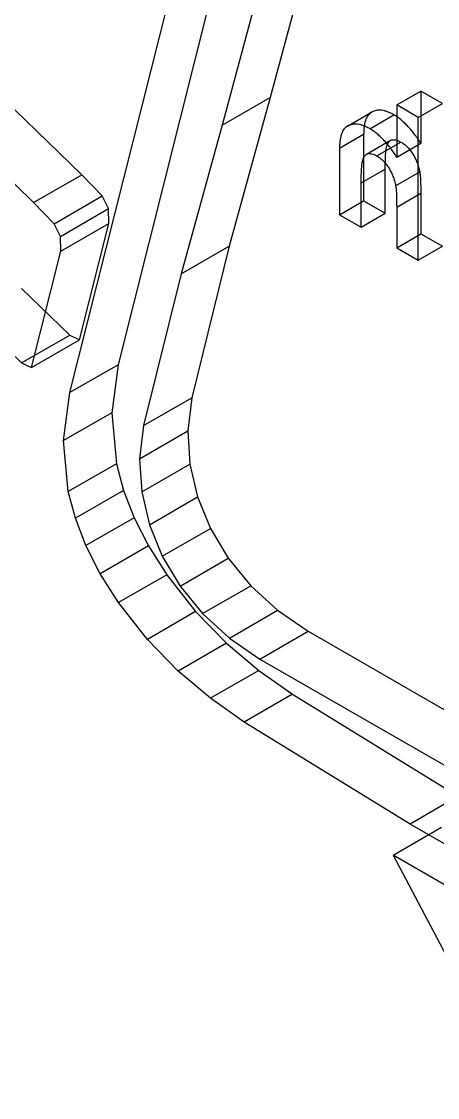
# Paper-space layout 'Sheet2' of a CAD drawing. Header units: inches. Extents: x 0 to 16.3, y 0 to 11.5.
# Drawn here: x 13.197 to 13.502, y 9.11 to 9.899 of the extents above; entities that cross this region are included whole.
import ezdxf

# ---------------------------------------------------------------- set-up
doc = ezdxf.new("R2010")
doc.units = ezdxf.units.IN
doc.header["$MEASUREMENT"] = 0

psp = doc.layouts.new('Sheet2')

# ---------------------------------------------------------------- linework, layer by layer
at = {"color": 7, "linetype": 'Continuous', "lineweight": 25}
for p, q in [((13.43814, 10.062911), (13.37913, 9.84379)), ((13.402784, 10.042501), (13.343775, 9.823379)), ((13.350412, 9.977066), (13.267435, 9.647595)), ((13.23208, 9.627185), (13.315056, 9.956656)), ((13.343775, 9.823379), (13.37913, 9.84379)), ((13.37913, 9.84379), (13.349055, 9.734695)), ((13.472048, 9.838216), (13.489726, 9.848421)), ((13.50559, 9.839262), (13.489726, 9.848421)), ((13.489726, 9.848421), (13.489726, 9.810248)), ((13.487913, 9.829057), (13.472048, 9.838216)), ((13.472048, 9.838216), (13.472048, 9.800042)), ((13.487913, 9.829057), (13.50559, 9.839262)), ((13.240781, 9.787039), (13.191373, 9.834866)), ((13.435875, 9.822683), (13.453553, 9.832888)), ((13.452377, 9.820783), (13.470055, 9.830988)), ((13.487913, 9.724372), (13.487913, 9.829057)), ((13.343775, 9.823379), (13.3137, 9.714285)), ((13.205425, 9.766629), (13.156018, 9.814456)), ((13.43012, 9.806643), (13.447798, 9.816848)), ((13.447798, 9.816848), (13.447798, 9.76794)), ((13.4675, 9.812161), (13.449823, 9.801956)), ((13.43012, 9.806643), (13.43012, 9.757735)), ((13.457476, 9.800828), (13.475154, 9.811033)), ((13.472048, 9.800042), (13.489726, 9.810248)), ((13.445985, 9.781005), (13.463663, 9.79121)), ((13.463663, 9.758782), (13.463663, 9.79121)), ((13.471305, 9.778901), (13.488982, 9.789106)), ((13.205425, 9.766629), (13.240781, 9.787039)), ((13.255765, 9.771464), (13.240781, 9.787039)), ((13.445985, 9.748577), (13.445985, 9.781005)), ((13.472048, 9.763239), (13.489726, 9.773444)), ((13.489726, 9.773444), (13.489726, 9.743736)), ((13.220409, 9.751054), (13.205425, 9.766629)), ((13.220409, 9.751054), (13.255765, 9.771464)), ((13.260514, 9.76222), (13.255765, 9.771464)), ((13.43012, 9.757735), (13.447798, 9.76794)), ((13.447798, 9.76794), (13.463663, 9.758782)), ((13.225159, 9.74181), (13.260514, 9.76222)), ((13.260754, 9.751341), (13.260514, 9.76222)), ((13.43012, 9.757735), (13.445985, 9.748577)), ((13.445985, 9.748577), (13.463663, 9.758782)), ((13.472048, 9.763239), (13.472048, 9.733531)), ((13.225159, 9.74181), (13.220409, 9.751054)), ((13.225398, 9.730931), (13.260754, 9.751341)), ((13.239126, 9.665954), (13.260754, 9.751341)), ((13.225398, 9.730931), (13.225159, 9.74181)), ((13.472048, 9.733531), (13.489726, 9.743736)), ((13.489726, 9.743736), (13.50559, 9.734578)), ((13.3137, 9.714285), (13.349055, 9.734695)), ((13.349055, 9.734695), (13.321517, 9.623489)), ((13.472048, 9.733531), (13.487913, 9.724372)), ((13.487913, 9.724372), (13.50559, 9.734578)), ((13.203771, 9.645543), (13.225398, 9.730931)), ((13.3137, 9.714285), (13.286161, 9.603078)), ((13.1964, 9.703642), (13.231955, 9.669464)), ((13.161045, 9.683232), (13.1966, 9.649054)), ((13.1966, 9.649054), (13.231955, 9.669464)), ((13.203771, 9.645543), (13.239126, 9.665954)), ((13.231955, 9.669464), (13.239126, 9.665954)), ((13.1966, 9.649054), (13.203771, 9.645543)), ((13.267435, 9.647595), (13.23208, 9.627185)), ((13.267435, 9.647595), (13.262786, 9.612459)), ((13.227431, 9.592049), (13.23208, 9.627185)), ((13.286161, 9.603078), (13.321517, 9.623489)), ((13.321517, 9.623489), (13.318632, 9.599116)), ((13.262786, 9.612459), (13.227431, 9.592049)), ((13.262786, 9.612459), (13.266247, 9.575009)), ((13.286161, 9.603078), (13.283276, 9.578705)), ((13.283276, 9.578705), (13.318632, 9.599116)), ((13.318632, 9.599116), (13.320133, 9.57471)), ((13.230891, 9.554599), (13.227431, 9.592049)), ((13.283276, 9.578705), (13.284778, 9.554299)), ((13.266247, 9.575009), (13.230891, 9.554599)), ((13.266247, 9.575009), (13.27146, 9.555448)), ((13.284778, 9.554299), (13.320133, 9.57471)), ((13.320133, 9.57471), (13.325767, 9.550708)), ((13.236104, 9.535038), (13.230891, 9.554599)), ((13.27146, 9.555448), (13.236104, 9.535038)), ((13.27146, 9.555448), (13.27923, 9.535346)), ((13.284778, 9.554299), (13.290412, 9.530298)), ((13.290412, 9.530298), (13.325767, 9.550708)), ((13.325767, 9.550708), (13.335277, 9.52755)), ((13.243874, 9.514936), (13.236104, 9.535038)), ((13.27923, 9.535346), (13.243874, 9.514936)), ((13.27923, 9.535346), (13.289734, 9.514715)), ((13.290412, 9.530298), (13.299922, 9.50714)), ((13.299922, 9.50714), (13.335277, 9.52755)), ((13.335277, 9.52755), (13.34841, 9.505672)), ((13.254378, 9.494305), (13.243874, 9.514936)), ((13.289734, 9.514715), (13.254378, 9.494305)), ((13.289734, 9.514715), (13.303148, 9.493568)), ((13.299922, 9.50714), (13.313055, 9.485261)), ((13.313055, 9.485261), (13.34841, 9.505672)), ((13.34841, 9.505672), (13.36491, 9.485512)), ((13.267793, 9.473158), (13.254378, 9.494305)), ((13.303148, 9.493568), (13.267793, 9.473158)), ((13.303148, 9.493568), (13.324338, 9.466504)), ((13.313055, 9.485261), (13.329555, 9.465102)), ((13.329555, 9.465102), (13.36491, 9.485512)), ((13.36491, 9.485512), (13.384523, 9.467508)), ((13.288982, 9.446094), (13.267793, 9.473158)), ((13.324338, 9.466504), (13.288982, 9.446094)), ((13.324338, 9.466504), (13.346952, 9.443323)), ((13.329555, 9.465102), (13.349167, 9.447098)), ((13.349167, 9.447098), (13.384523, 9.467508)), ((13.384523, 9.467508), (13.406993, 9.452098)), ((13.371637, 9.431688), (13.406993, 9.452098)), ((13.406993, 9.452098), (13.735097, 9.263287)), ((13.311597, 9.422913), (13.288982, 9.446094)), ((13.346952, 9.443323), (13.311597, 9.422913)), ((13.346952, 9.443323), (13.370738, 9.423345)), ((13.349167, 9.447098), (13.371637, 9.431688)), ((13.371637, 9.431688), (13.699742, 9.242877)), ((13.335382, 9.402935), (13.311597, 9.422913)), ((13.370738, 9.423345), (13.335382, 9.402935)), ((13.370738, 9.423345), (13.39544, 9.40589)), ((13.360085, 9.38548), (13.335382, 9.402935)), ((13.39544, 9.40589), (13.360085, 9.38548)), ((13.39544, 9.40589), (13.517219, 9.331112)), ((13.481863, 9.310701), (13.360085, 9.38548)), ((13.517219, 9.331112), (13.481863, 9.310701)), ((13.469554, 9.287885), (13.504909, 9.308295)), ((13.60369, 9.240418), (13.481863, 9.310701)), ((13.586967, 9.219867), (13.469554, 9.287885)), ((13.469554, 9.287885), (13.563205, 9.11007))]:
    psp.add_line(p, q, dxfattribs=at)
for points, knots in [([(13.453553, 9.832888), (13.45309, 9.832589), (13.452159, 9.831985), (13.451, 9.830688), (13.449999, 9.829123), (13.449183, 9.827256), (13.448576, 9.825072), (13.448106, 9.822632), (13.447847, 9.819866), (13.447815, 9.817875), (13.447798, 9.816848)], [0, 0, 0, 0, 0.1109121, 0.2234334, 0.3383304, 0.4579084, 0.5823033, 0.7131701, 0.8520657, 1, 1, 1, 1]), ([(13.470055, 9.830988), (13.469251, 9.831428), (13.467674, 9.83229), (13.465359, 9.833277), (13.463143, 9.833956), (13.461019, 9.834356), (13.459001, 9.83441), (13.457064, 9.834227), (13.455231, 9.833727), (13.454115, 9.83317), (13.453553, 9.832888)], [0, 0, 0, 0, 0.1320504, 0.259226, 0.3827536, 0.5057621, 0.6268315, 0.7494416, 0.8736073, 1, 1, 1, 1]), ([(13.489726, 9.810248), (13.488927, 9.811459), (13.487369, 9.813821), (13.484925, 9.817138), (13.482486, 9.820172), (13.480026, 9.82291), (13.477557, 9.825369), (13.475072, 9.827535), (13.472571, 9.82946), (13.470894, 9.830478), (13.470055, 9.830988)], [0, 0, 0, 0, 0.1421383, 0.2770522, 0.406612, 0.5305546, 0.6509129, 0.7686926, 0.8841612, 1, 1, 1, 1]), ([(13.435875, 9.822683), (13.435413, 9.822384), (13.434482, 9.82178), (13.433322, 9.820483), (13.432321, 9.818918), (13.431505, 9.817051), (13.430899, 9.814867), (13.430429, 9.812427), (13.430169, 9.809661), (13.430137, 9.80767), (13.43012, 9.806643)], [0, 0, 0, 0, 0.1109121, 0.2234334, 0.3383304, 0.4579084, 0.5823033, 0.7131701, 0.8520657, 1, 1, 1, 1]), ([(13.452377, 9.820783), (13.451573, 9.821223), (13.449996, 9.822085), (13.447682, 9.823072), (13.445465, 9.823751), (13.443341, 9.824151), (13.441323, 9.824205), (13.439386, 9.824022), (13.437553, 9.823522), (13.436438, 9.822964), (13.435875, 9.822683)], [0, 0, 0, 0, 0.1320504, 0.259226, 0.3827536, 0.5057621, 0.6268315, 0.7494416, 0.8736073, 1, 1, 1, 1]), ([(13.472048, 9.800042), (13.471249, 9.801254), (13.469691, 9.803616), (13.467247, 9.806933), (13.464809, 9.809967), (13.462349, 9.812705), (13.459879, 9.815164), (13.457394, 9.81733), (13.454893, 9.819255), (13.453217, 9.820273), (13.452377, 9.820783)], [0, 0, 0, 0, 0.1421383, 0.2770522, 0.406612, 0.5305546, 0.6509129, 0.7686926, 0.8841612, 1, 1, 1, 1]), ([(13.463663, 9.79121), (13.463666, 9.792237), (13.463672, 9.794204), (13.463725, 9.797002), (13.463811, 9.799522), (13.46393, 9.801765), (13.464095, 9.803714), (13.464257, 9.805411), (13.464485, 9.806808), (13.464827, 9.808272), (13.465382, 9.809728), (13.46619, 9.811156), (13.467268, 9.812097), (13.468516, 9.812666), (13.46996, 9.812817), (13.471546, 9.812628), (13.473303, 9.812022), (13.474521, 9.811372), (13.475154, 9.811033)], [0, 0, 0, 0, 0.0913413, 0.1748368, 0.2511137, 0.319598, 0.3803321, 0.4333046, 0.4793483, 0.5179338, 0.5847057, 0.6466596, 0.7043821, 0.7609455, 0.8173795, 0.8752286, 0.9351377, 1, 1, 1, 1]), ([(13.475154, 9.811033), (13.475979, 9.81052), (13.477594, 9.809515), (13.47991, 9.807427), (13.482047, 9.805007), (13.483979, 9.802247), (13.485662, 9.799216), (13.487073, 9.795987), (13.488226, 9.792577), (13.488725, 9.790288), (13.488982, 9.789106)], [0, 0, 0, 0, 0.1241937, 0.2432473, 0.3599691, 0.4803976, 0.6032521, 0.7282576, 0.8597219, 1, 1, 1, 1]), ([(13.445985, 9.781005), (13.445988, 9.782032), (13.445994, 9.783998), (13.446047, 9.786797), (13.446134, 9.789317), (13.446252, 9.79156), (13.446417, 9.793509), (13.44658, 9.795205), (13.446808, 9.796603), (13.447149, 9.798067), (13.447705, 9.799523), (13.448512, 9.800951), (13.449591, 9.801892), (13.450839, 9.802461), (13.452282, 9.802612), (13.453868, 9.802423), (13.455625, 9.801817), (13.456843, 9.801166), (13.457476, 9.800828)], [0, 0, 0, 0, 0.0913413, 0.1748368, 0.2511137, 0.319598, 0.3803321, 0.4333046, 0.4793483, 0.5179338, 0.5847057, 0.6466596, 0.7043821, 0.7609455, 0.8173795, 0.8752286, 0.9351377, 1, 1, 1, 1]), ([(13.457476, 9.800828), (13.458301, 9.800315), (13.459916, 9.799309), (13.462233, 9.797222), (13.464369, 9.794802), (13.466301, 9.792042), (13.467985, 9.789011), (13.469395, 9.785782), (13.470549, 9.782372), (13.471047, 9.780083), (13.471305, 9.778901)], [0, 0, 0, 0, 0.1241937, 0.2432473, 0.3599691, 0.4803976, 0.6032521, 0.7282576, 0.8597219, 1, 1, 1, 1]), ([(13.488982, 9.789106), (13.489046, 9.78875), (13.489193, 9.787937), (13.489304, 9.78663), (13.489471, 9.785033), (13.489528, 9.783229), (13.489636, 9.781131), (13.489675, 9.778803), (13.489714, 9.776205), (13.489722, 9.774394), (13.489726, 9.773444)], [0, 0, 0, 0, 0.0642974, 0.1466191, 0.2448836, 0.3614885, 0.4941271, 0.6453832, 0.8140023, 1, 1, 1, 1]), ([(13.471305, 9.778901), (13.471369, 9.778545), (13.471515, 9.777732), (13.471627, 9.776425), (13.471793, 9.774827), (13.47185, 9.773024), (13.471958, 9.770926), (13.471997, 9.768598), (13.472036, 9.766), (13.472044, 9.764189), (13.472048, 9.763239)], [0, 0, 0, 0, 0.0642974, 0.1466191, 0.2448836, 0.3614885, 0.4941271, 0.6453832, 0.8140023, 1, 1, 1, 1])]:
    psp.add_open_spline(points, degree=3, knots=knots, dxfattribs=at)

doc.saveas('drawing.dxf')
